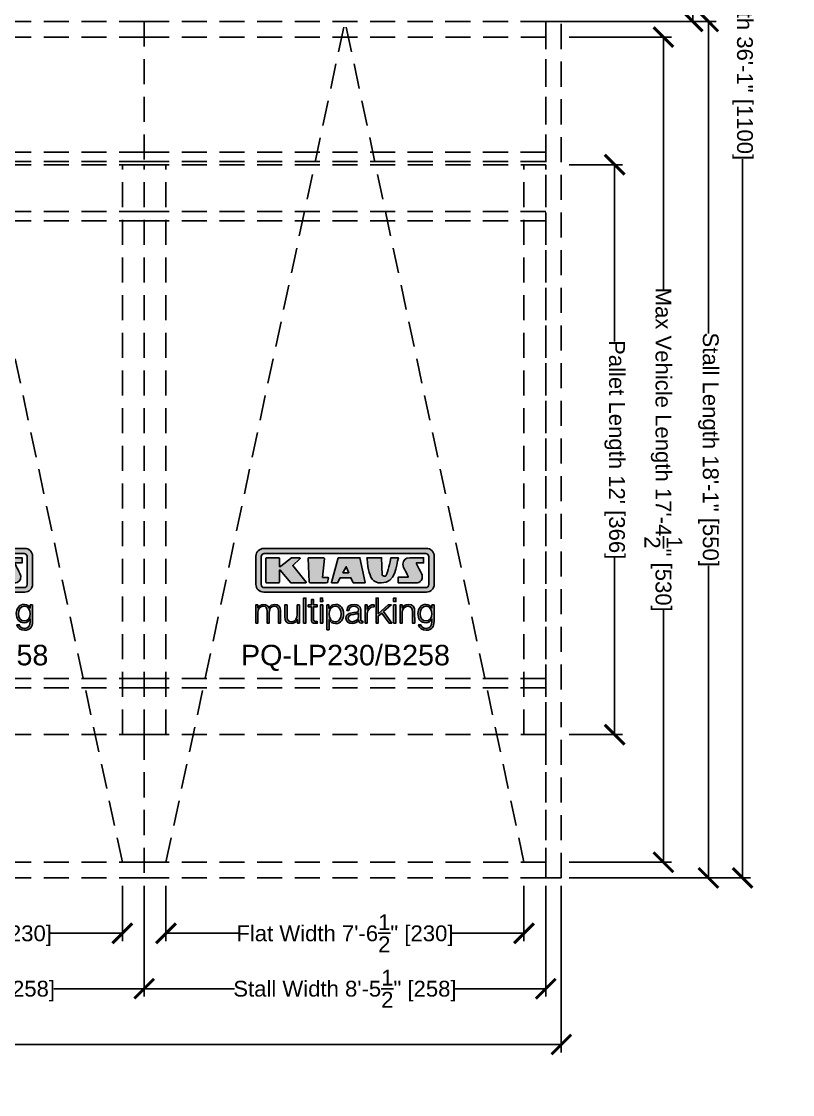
# Model space of a CAD drawing. Extents: x -210816 to 22943, y 10566 to 41486.
# Drawn here: x 17456.7 to 17651.7, y 14154.1 to 14425.5 of the extents above; entities that cross this region are included whole.
import ezdxf

# ---------------------------------------------------------------- set-up
doc = ezdxf.new("R2010")
doc.units = 0
doc.header["$MEASUREMENT"] = 0
doc.linetypes.add('DASHED', pattern=[0.2067, 0.1654, -0.0413])
doc.linetypes.add('HIDDEN', pattern=[9.525, 6.35, -3.175])
doc.layers.get('0').update_dxf_attribs({"linetype": 'CONTINUOUS'})
doc.layers.get('DEFPOINTS').update_dxf_attribs({"linetype": 'CONTINUOUS'})
for name, color, linetype in [('DIM', 6, 'CONTINUOUS'), ('KLAUS', 30, 'CONTINUOUS'), ('LOGO', 7, 'CONTINUOUS')]:
    doc.layers.add(name, color=color, linetype=linetype)
doc.styles.get("Standard").update_dxf_attribs({"font": 'arial.ttf'})
doc.dimstyles.get("Standard").update_dxf_attribs({"dimtxt": 5, "dimasz": 5, "dimexe": 2, "dimexo": 2, "dimgap": 0.09, "dimtad": 0, "dimtih": 1, "dimtoh": 1, "dimdec": 1, "dimzin": 0, "dimdsep": 46, "dimlunit": 4, "dimtxsty": 'Standard', "dimblk": 'ARCHTICK', "dimcen": -0.09, "dimadec": 0, "dimazin": 0, "dimtfac": 1, "dimtdec": 4, "dimtofl": 0, "dimtmove": 0, "dimatfit": 3, "dimldrblk": 'ARCHTICK', "dimfxl": 1, "dimtolj": 1, "dimtzin": 0, "dimarcsym": 0})

# ---------------------------------------------------------------- blocks, each defined once
blk = doc.blocks.new('KLAUS')
at = {"layer": 'LOGO'}
h = blk.add_hatch(color=8, dxfattribs=at)
h.dxf.hatch_style = 2
edge = h.paths.add_edge_path()
edge.add_spline(control_points=[(3.6, 29.09), (2.88, 29.09), (2.3, 28.51), (2.3, 27.8), (2.3, 27.8), (2.3, 16.11), (2.3, 16.11), (2.3, 15.39), (2.88, 14.81), (3.6, 14.81), (3.6, 14.81), (71.16, 14.81), (71.16, 14.81), (71.88, 14.81), (72.46, 15.39), (72.46, 16.11), (72.46, 16.11), (72.46, 27.8), (72.46, 27.8), (72.46, 28.51), (71.88, 29.09), (71.16, 29.09), (71.16, 29.09), (3.6, 29.09), (3.6, 29.09), (3.6, 29.09), (3.6, 29.09), (3.6, 29.09)], knot_values=[0, 0, 0, 0, 1, 1, 1, 2, 2, 2, 3, 3, 3, 4, 4, 4, 5, 5, 5, 6, 6, 6, 7, 7, 7, 8, 8, 8, 9, 9, 9, 9], degree=3, periodic=0)
edge = h.paths.add_edge_path()
edge.add_spline(control_points=[(3.35, 31.23), (3.35, 31.23), (71.47, 31.23), (71.47, 31.23), (73.26, 31.23), (74.71, 29.77), (74.71, 27.99), (74.71, 27.99), (74.71, 16.17), (74.71, 16.17), (74.71, 14.38), (73.26, 12.93), (71.47, 12.93), (71.47, 12.93), (3.35, 12.93), (3.35, 12.93), (1.56, 12.93), (0.11, 14.38), (0.11, 16.17), (0.11, 16.17), (0.11, 27.99), (0.11, 27.99), (0.11, 29.77), (1.56, 31.23), (3.35, 31.23), (3.35, 31.23), (3.35, 31.23), (3.35, 31.23)], knot_values=[0, 0, 0, 0, 1, 1, 1, 2, 2, 2, 3, 3, 3, 4, 4, 4, 5, 5, 5, 6, 6, 6, 7, 7, 7, 8, 8, 8, 9, 9, 9, 9], degree=3, periodic=0)
h = blk.add_hatch(color=8, dxfattribs=at)
h.dxf.hatch_style = 2
edge = h.paths.add_edge_path()
edge.add_spline(control_points=[(4.5, 27.33), (4.5, 27.33), (9.7, 27.33), (9.7, 27.33), (9.84, 27.33), (9.96, 27.22), (9.96, 27.08), (9.96, 27.08), (9.96, 23.69), (9.96, 23.69), (9.96, 23.69), (9.94, 23.64), (10.04, 23.59), (10.14, 23.53), (10.2, 23.57), (10.2, 23.57), (10.2, 23.57), (10.51, 23.75), (10.51, 23.75), (10.51, 23.75), (14.94, 27.33), (14.94, 27.33), (14.94, 27.33), (18.41, 27.33), (18.41, 27.33), (18.41, 27.33), (18.49, 27.33), (18.56, 27.2), (18.65, 27.04), (18.53, 26.91), (18.53, 26.91), (18.53, 26.91), (15.49, 24.11), (15.49, 24.11), (15.49, 24.11), (21.14, 17.06), (21.14, 17.06), (21.14, 17.06), (21.13, 16.91), (21.13, 16.91), (21.08, 16.84), (20.99, 16.82), (20.99, 16.82), (20.99, 16.82), (14.7, 16.82), (14.7, 16.82), (14.7, 16.82), (10.26, 22.17), (10.26, 22.17), (10.26, 22.17), (10.19, 22.24), (10.08, 22.21), (9.97, 22.18), (9.96, 22.11), (9.96, 22.11), (9.96, 22.11), (9.96, 17.08), (9.96, 17.08), (9.96, 16.94), (9.84, 16.82), (9.7, 16.82), (9.7, 16.82), (4.5, 16.82), (4.5, 16.82), (4.36, 16.82), (4.25, 16.94), (4.25, 17.08), (4.25, 17.08), (4.25, 27.08), (4.25, 27.08), (4.25, 27.22), (4.36, 27.33), (4.5, 27.33), (4.5, 27.33), (4.5, 27.33), (4.5, 27.33)], knot_values=[0, 0, 0, 0, 1, 1, 1, 2, 2, 2, 3, 3, 3, 4, 4, 4, 5, 5, 5, 6, 6, 6, 7, 7, 7, 8, 8, 8, 9, 9, 9, 10, 10, 10, 11, 11, 11, 12, 12, 12, 13, 13, 13, 14, 14, 14, 15, 15, 15, 16, 16, 16, 17, 17, 17, 18, 18, 18, 19, 19, 19, 20, 20, 20, 21, 21, 21, 22, 22, 22, 23, 23, 23, 24, 24, 24, 25, 25, 25, 25], degree=3, periodic=0)
h = blk.add_hatch(color=8, dxfattribs=at)
h.dxf.hatch_style = 2
h.paths.add_polyline_path([(22.42, 17.06), (21.97, 27.15), (22.24, 27.33), (28.55, 27.33), (28.86, 26.97), (28.01, 19.08), (30.26, 19.07), (30.44, 18.95), (30.08, 16.95), (29.49, 16.82), (22.6, 16.82)])
h = blk.add_hatch(color=8, dxfattribs=at)
h.paths.add_polyline_path([(36.52, 21.01), (38.93, 21.01), (37.87, 23.57)])
h.paths.add_polyline_path([(34.52, 27.33), (43.65, 27.33), (45.76, 16.94), (45.57, 16.82), (40.83, 16.82), (39.89, 18.95), (35.42, 18.95), (34.27, 16.82), (31.78, 16.82), (31.66, 17)])
h = blk.add_hatch(color=8, dxfattribs=at)
h.dxf.hatch_style = 2
edge = h.paths.add_edge_path()
edge.add_spline(control_points=[(52.69, 27.32), (52.69, 27.32), (52.88, 20.14), (52.88, 20.14), (53.01, 19.89), (53.2, 19.77), (53.43, 19.71), (53.91, 19.59), (54.43, 19.57), (54.64, 20.03), (55.23, 21.34), (56.27, 25.45), (56.6, 27.33), (56.6, 27.33), (59.77, 27.33), (59.77, 27.33), (58.77, 23.9), (58.56, 16.82), (52.63, 16.76), (48.72, 16.72), (48.01, 19.35), (47.27, 22.24), (46.89, 23.68), (46.54, 27.33), (46.54, 27.33), (46.54, 27.33), (52.69, 27.32), (52.69, 27.32), (52.69, 27.32), (52.69, 27.32), (52.69, 27.32)], knot_values=[0, 0, 0, 0, 1, 1, 1, 2, 2, 2, 3, 3, 3, 4, 4, 4, 5, 5, 5, 6, 6, 6, 7, 7, 7, 8, 8, 8, 9, 9, 9, 10, 10, 10, 10], degree=3, periodic=0)
h = blk.add_hatch(color=8, dxfattribs=at)
h.dxf.hatch_style = 2
edge = h.paths.add_edge_path()
edge.add_spline(control_points=[(64.46, 27.33), (64.46, 27.33), (70.31, 27.33), (70.31, 27.33), (70.31, 26.52), (70.31, 26.02), (70.31, 25.12), (70.31, 25.12), (67.3, 25.12), (67.3, 25.12), (67.24, 25.04), (67.25, 25.11), (67.25, 24.91), (67.25, 24.88), (69.73, 20.38), (69.73, 19.57), (69.73, 16.4), (67.22, 16.81), (65.9, 16.82), (65.9, 16.82), (59.59, 16.82), (59.59, 16.82), (59.59, 17.76), (59.59, 18.23), (59.59, 19.14), (59.59, 19.14), (63.75, 19.14), (63.75, 19.14), (63.82, 19.22), (63.81, 19.11), (63.81, 19.31), (63.81, 20.32), (61.58, 23.06), (61.58, 24.63), (61.58, 26.33), (62.83, 27.34), (64.46, 27.33), (64.46, 27.33), (64.46, 27.33), (64.46, 27.33)], knot_values=[0, 0, 0, 0, 1, 1, 1, 2, 2, 2, 3, 3, 3, 4, 4, 4, 5, 5, 5, 6, 6, 6, 7, 7, 7, 8, 8, 8, 9, 9, 9, 10, 10, 10, 11, 11, 11, 12, 12, 12, 13, 13, 13, 13], degree=3, periodic=0)
h = blk.add_hatch(color=30, dxfattribs=at)
h.dxf.hatch_style = 2
h.paths.add_polyline_path([(20.07, 0), (20.99, 0), (20.99, 10.45), (20.07, 10.45)])
h = blk.add_hatch(color=30, dxfattribs=at)
h.dxf.hatch_style = 2
edge = h.paths.add_edge_path()
edge.add_spline(control_points=[(24.22, 9.82), (24.22, 9.82), (23.3, 9.82), (23.3, 9.82), (23.3, 9.82), (23.3, 7.55), (23.3, 7.55), (23.3, 7.55), (21.98, 7.55), (21.98, 7.55), (21.98, 7.55), (21.98, 6.78), (21.98, 6.78), (21.98, 6.78), (23.3, 6.78), (23.3, 6.78), (23.3, 6.78), (23.3, 1.61), (23.3, 1.61), (23.28, 0.32), (23.71, -0.09), (24.94, -0.09), (25.22, -0.09), (25.48, -0.06), (25.76, -0.06), (25.76, -0.06), (25.76, 0.73), (25.76, 0.73), (25.5, 0.7), (25.23, 0.69), (24.97, 0.69), (24.31, 0.73), (24.22, 1.08), (24.22, 1.68), (24.22, 1.68), (24.22, 6.78), (24.22, 6.78), (24.22, 6.78), (25.76, 6.78), (25.76, 6.78), (25.76, 6.78), (25.76, 7.55), (25.76, 7.55), (25.76, 7.55), (24.22, 7.55), (24.22, 7.55), (24.22, 7.55), (24.22, 9.82), (24.22, 9.82), (24.22, 9.82), (24.22, 9.82), (24.22, 9.82)], knot_values=[0, 0, 0, 0, 1, 1, 1, 2, 2, 2, 3, 3, 3, 4, 4, 4, 5, 5, 5, 6, 6, 6, 7, 7, 7, 8, 8, 8, 9, 9, 9, 10, 10, 10, 11, 11, 11, 12, 12, 12, 13, 13, 13, 14, 14, 14, 15, 15, 15, 16, 16, 16, 17, 17, 17, 17], degree=3, periodic=0)
h = blk.add_hatch(color=30, dxfattribs=at)
h.paths.add_polyline_path([(27.1, 0), (28.03, 0), (28.03, 7.55), (27.1, 7.55)])
h.paths.add_polyline_path([(27.1, 8.98), (28.03, 8.98), (28.03, 10.45), (27.1, 10.45)])
h = blk.add_hatch(color=30, dxfattribs=at)
h.dxf.hatch_style = 2
h.paths.add_polyline_path([(50.4, 0), (51.32, 0), (51.32, 2.87), (52.82, 4.11), (55.8, 0), (56.96, 0), (53.52, 4.76), (56.74, 7.55), (55.51, 7.55), (51.32, 3.89), (51.32, 10.45), (50.4, 10.45)])
h = blk.add_hatch(color=30, dxfattribs=at)
h.paths.add_polyline_path([(57.74, 0), (58.66, 0), (58.66, 7.55), (57.74, 7.55)])
h.paths.add_polyline_path([(57.74, 8.98), (58.66, 8.98), (58.66, 10.45), (57.74, 10.45)])
h = blk.add_hatch(color=30, dxfattribs=at)
h.dxf.hatch_style = 2
edge = h.paths.add_edge_path()
edge.add_spline(control_points=[(0, 0), (0, 0), (0.92, 0), (0.92, 0), (0.92, 0), (0.92, 4.22), (0.92, 4.22), (0.94, 5.8), (1.58, 7), (3.18, 7), (4.35, 7), (4.77, 6.15), (4.76, 5.12), (4.76, 5.12), (4.76, 0), (4.76, 0), (4.76, 0), (5.68, 0), (5.68, 0), (5.68, 0), (5.68, 4.27), (5.68, 4.27), (5.68, 5.68), (6.14, 7), (7.73, 7), (9.05, 7), (9.52, 6.32), (9.52, 5.08), (9.52, 5.08), (9.52, 0), (9.52, 0), (9.52, 0), (10.44, 0), (10.44, 0), (10.44, 0), (10.44, 5.12), (10.44, 5.12), (10.44, 6.91), (9.59, 7.77), (7.94, 7.77), (6.94, 7.77), (5.99, 7.29), (5.54, 6.3), (5.26, 7.29), (4.36, 7.77), (3.37, 7.77), (2.17, 7.77), (1.38, 7.19), (0.89, 6.28), (0.89, 6.28), (0.85, 6.28), (0.85, 6.28), (0.85, 6.28), (0.85, 7.55), (0.85, 7.55), (0.85, 7.55), (0, 7.55), (0, 7.55), (0, 7.55), (0, 0), (0, 0), (0, 0), (0, 0), (0, 0)], knot_values=[0, 0, 0, 0, 1, 1, 1, 2, 2, 2, 3, 3, 3, 4, 4, 4, 5, 5, 5, 6, 6, 6, 7, 7, 7, 8, 8, 8, 9, 9, 9, 10, 10, 10, 11, 11, 11, 12, 12, 12, 13, 13, 13, 14, 14, 14, 15, 15, 15, 16, 16, 16, 17, 17, 17, 18, 18, 18, 19, 19, 19, 20, 20, 20, 21, 21, 21, 21], degree=3, periodic=0)
h = blk.add_hatch(color=30, dxfattribs=at)
h.dxf.hatch_style = 2
edge = h.paths.add_edge_path()
edge.add_spline(control_points=[(18.31, 7.55), (18.31, 7.55), (17.39, 7.55), (17.39, 7.55), (17.39, 7.55), (17.39, 3.59), (17.39, 3.59), (17.39, 2.05), (16.7, 0.56), (15.12, 0.56), (13.66, 0.56), (13.15, 1.27), (13.1, 2.64), (13.1, 2.64), (13.1, 7.55), (13.1, 7.55), (13.1, 7.55), (12.18, 7.55), (12.18, 7.55), (12.18, 7.55), (12.18, 2.65), (12.18, 2.65), (12.18, 0.89), (12.93, -0.22), (14.83, -0.22), (15.96, -0.22), (16.95, 0.35), (17.44, 1.36), (17.44, 1.36), (17.47, 1.36), (17.47, 1.36), (17.47, 1.36), (17.47, 0), (17.47, 0), (17.47, 0), (18.31, 0), (18.31, 0), (18.31, 0), (18.31, 7.55), (18.31, 7.55), (18.31, 7.55), (18.31, 7.55), (18.31, 7.55)], knot_values=[0, 0, 0, 0, 1, 1, 1, 2, 2, 2, 3, 3, 3, 4, 4, 4, 5, 5, 5, 6, 6, 6, 7, 7, 7, 8, 8, 8, 9, 9, 9, 10, 10, 10, 11, 11, 11, 12, 12, 12, 13, 13, 13, 14, 14, 14, 14], degree=3, periodic=0)
h = blk.add_hatch(color=30, dxfattribs=at)
edge = h.paths.add_edge_path()
edge.add_spline(control_points=[(35.84, 3.78), (35.84, 2.21), (35.12, 0.56), (33.37, 0.56), (31.4, 0.56), (30.72, 2.21), (30.72, 3.78), (30.72, 5.49), (31.33, 7), (33.37, 7), (35.12, 7), (35.84, 5.34), (35.84, 3.78), (35.84, 3.78), (35.84, 3.78), (35.84, 3.78)], knot_values=[0, 0, 0, 0, 1, 1, 1, 2, 2, 2, 3, 3, 3, 4, 4, 4, 5, 5, 5, 5], degree=3, periodic=0)
edge = h.paths.add_edge_path()
edge.add_spline(control_points=[(29.79, -2.8), (29.79, -2.8), (30.72, -2.8), (30.72, -2.8), (30.72, -2.8), (30.72, 1.43), (30.72, 1.43), (30.72, 1.43), (30.74, 1.43), (30.74, 1.43), (31.14, 0.35), (32.24, -0.22), (33.37, -0.22), (35.66, -0.22), (36.76, 1.64), (36.76, 3.78), (36.76, 5.91), (35.66, 7.77), (33.37, 7.77), (32.15, 7.77), (31.1, 7.14), (30.67, 6.12), (30.67, 6.12), (30.64, 6.12), (30.64, 6.12), (30.64, 6.12), (30.64, 7.55), (30.64, 7.55), (30.64, 7.55), (29.79, 7.55), (29.79, 7.55), (29.79, 7.55), (29.79, -2.8), (29.79, -2.8), (29.79, -2.8), (29.79, -2.8), (29.79, -2.8)], knot_values=[0, 0, 0, 0, 1, 1, 1, 2, 2, 2, 3, 3, 3, 4, 4, 4, 5, 5, 5, 6, 6, 6, 7, 7, 7, 8, 8, 8, 9, 9, 9, 10, 10, 10, 11, 11, 11, 12, 12, 12, 12], degree=3, periodic=0)
h = blk.add_hatch(color=30, dxfattribs=at)
edge = h.paths.add_edge_path()
edge.add_spline(control_points=[(43.03, 2.93), (43.04, 1.45), (41.8, 0.56), (40.39, 0.56), (39.53, 0.56), (38.71, 1.13), (38.71, 2.05), (38.71, 3.53), (40.66, 3.51), (42.22, 3.79), (42.47, 3.84), (42.88, 3.91), (43, 4.13), (43, 4.13), (43.03, 4.13), (43.03, 4.13), (43.03, 4.13), (43.03, 2.93), (43.03, 2.93), (43.03, 2.93), (43.03, 2.93), (43.03, 2.93)], knot_values=[0, 0, 0, 0, 1, 1, 1, 2, 2, 2, 3, 3, 3, 4, 4, 4, 5, 5, 5, 6, 6, 6, 7, 7, 7, 7], degree=3, periodic=0)
edge = h.paths.add_edge_path()
edge.add_spline(control_points=[(39.03, 5.24), (39.06, 6.47), (39.91, 7), (41.05, 7), (42.14, 7), (43.03, 6.69), (43.03, 5.45), (43.03, 4.61), (42.6, 4.51), (41.84, 4.42), (39.85, 4.19), (37.79, 4.11), (37.79, 1.99), (37.79, 0.47), (38.93, -0.22), (40.32, -0.22), (41.77, -0.22), (42.43, 0.34), (43.07, 1.32), (43.07, 1.32), (43.1, 1.32), (43.1, 1.32), (43.1, 0.53), (43.25, 0), (44.19, 0), (44.43, 0), (44.58, 0.01), (44.79, 0.06), (44.79, 0.06), (44.79, 0.83), (44.79, 0.83), (44.71, 0.81), (44.6, 0.78), (44.49, 0.78), (44.13, 0.78), (43.95, 0.98), (43.95, 1.33), (43.95, 1.33), (43.95, 5.34), (43.95, 5.34), (43.95, 7.36), (42.5, 7.77), (41.17, 7.77), (39.44, 7.77), (38.2, 7.01), (38.11, 5.24), (38.11, 5.24), (39.03, 5.24), (39.03, 5.24), (39.03, 5.24), (39.03, 5.24), (39.03, 5.24)], knot_values=[0, 0, 0, 0, 1, 1, 1, 2, 2, 2, 3, 3, 3, 4, 4, 4, 5, 5, 5, 6, 6, 6, 7, 7, 7, 8, 8, 8, 9, 9, 9, 10, 10, 10, 11, 11, 11, 12, 12, 12, 13, 13, 13, 14, 14, 14, 15, 15, 15, 16, 16, 16, 17, 17, 17, 17], degree=3, periodic=0)
h = blk.add_hatch(color=30, dxfattribs=at)
h.dxf.hatch_style = 2
edge = h.paths.add_edge_path()
edge.add_spline(control_points=[(45.79, 0), (45.79, 0), (46.71, 0), (46.71, 0), (46.71, 0), (46.71, 4.03), (46.71, 4.03), (46.71, 5.59), (47.85, 6.82), (49.52, 6.73), (49.52, 6.73), (49.52, 7.66), (49.52, 7.66), (48.16, 7.72), (47.14, 7), (46.67, 5.78), (46.67, 5.78), (46.64, 5.78), (46.64, 5.78), (46.64, 5.78), (46.64, 7.55), (46.64, 7.55), (46.64, 7.55), (45.79, 7.55), (45.79, 7.55), (45.79, 7.55), (45.79, 0), (45.79, 0), (45.79, 0), (45.79, 0), (45.79, 0)], knot_values=[0, 0, 0, 0, 1, 1, 1, 2, 2, 2, 3, 3, 3, 4, 4, 4, 5, 5, 5, 6, 6, 6, 7, 7, 7, 8, 8, 8, 9, 9, 9, 10, 10, 10, 10], degree=3, periodic=0)
h = blk.add_hatch(color=30, dxfattribs=at)
h.dxf.hatch_style = 2
edge = h.paths.add_edge_path()
edge.add_spline(control_points=[(60.41, 0), (60.41, 0), (61.33, 0), (61.33, 0), (61.33, 0), (61.33, 4.41), (61.33, 4.41), (61.36, 5.89), (62.24, 7), (63.7, 7), (65.2, 7), (65.62, 6.02), (65.62, 4.71), (65.62, 4.71), (65.62, 0), (65.62, 0), (65.62, 0), (66.54, 0), (66.54, 0), (66.54, 0), (66.54, 4.86), (66.54, 4.86), (66.54, 6.66), (65.9, 7.77), (63.78, 7.77), (62.71, 7.77), (61.7, 7.16), (61.36, 6.25), (61.36, 6.25), (61.33, 6.25), (61.33, 6.25), (61.33, 6.25), (61.33, 7.55), (61.33, 7.55), (61.33, 7.55), (60.41, 7.55), (60.41, 7.55), (60.41, 7.55), (60.41, 0), (60.41, 0), (60.41, 0), (60.41, 0), (60.41, 0)], knot_values=[0, 0, 0, 0, 1, 1, 1, 2, 2, 2, 3, 3, 3, 4, 4, 4, 5, 5, 5, 6, 6, 6, 7, 7, 7, 8, 8, 8, 9, 9, 9, 10, 10, 10, 11, 11, 11, 12, 12, 12, 13, 13, 13, 14, 14, 14, 14], degree=3, periodic=0)
h = blk.add_hatch(color=30, dxfattribs=at)
edge = h.paths.add_edge_path()
edge.add_spline(control_points=[(71.32, 0.86), (69.62, 0.86), (68.83, 2.34), (68.83, 3.86), (68.83, 5.43), (69.56, 7), (71.32, 7), (73.06, 7), (73.75, 5.34), (73.75, 3.86), (73.75, 2.33), (72.91, 0.86), (71.32, 0.86), (71.32, 0.86), (71.32, 0.86), (71.32, 0.86)], knot_values=[0, 0, 0, 0, 1, 1, 1, 2, 2, 2, 3, 3, 3, 4, 4, 4, 5, 5, 5, 5], degree=3, periodic=0)
edge = h.paths.add_edge_path()
edge.add_spline(control_points=[(74.67, 7.55), (74.67, 7.55), (73.75, 7.55), (73.75, 7.55), (73.75, 7.55), (73.75, 6.25), (73.75, 6.25), (73.75, 6.25), (73.72, 6.25), (73.72, 6.25), (73.35, 7.09), (72.41, 7.77), (71.32, 7.77), (69.13, 7.77), (67.9, 6.05), (67.9, 3.97), (67.9, 1.82), (68.9, 0.09), (71.32, 0.09), (72.4, 0.09), (73.29, 0.72), (73.72, 1.64), (73.72, 1.64), (73.75, 1.64), (73.75, 1.64), (73.75, 1.64), (73.75, 0.61), (73.75, 0.61), (73.75, -1.23), (73.01, -2.24), (71.32, -2.24), (70.29, -2.24), (69.31, -1.85), (69.1, -0.73), (69.1, -0.73), (68.18, -0.73), (68.18, -0.73), (68.31, -2.34), (69.81, -3.02), (71.32, -3.02), (73.79, -3.02), (74.65, -1.64), (74.67, 0.61), (74.67, 0.61), (74.67, 7.55), (74.67, 7.55), (74.67, 7.55), (74.67, 7.55), (74.67, 7.55)], knot_values=[0, 0, 0, 0, 1, 1, 1, 2, 2, 2, 3, 3, 3, 4, 4, 4, 5, 5, 5, 6, 6, 6, 7, 7, 7, 8, 8, 8, 9, 9, 9, 10, 10, 10, 11, 11, 11, 12, 12, 12, 13, 13, 13, 14, 14, 14, 15, 15, 15, 16, 16, 16, 16], degree=3, periodic=0)
for points in [[(22.42, 17.06), (21.97, 27.15), (22.24, 27.33), (28.55, 27.33), (28.86, 26.97), (28.01, 19.08), (30.26, 19.07), (30.44, 18.95), (30.08, 16.95), (29.49, 16.82), (22.6, 16.82), (22.42, 17.06), (22.42, 17.06)], [(34.52, 27.33), (43.65, 27.33), (45.76, 16.94), (45.57, 16.82), (40.83, 16.82), (39.89, 18.95), (35.42, 18.95), (34.27, 16.82), (31.78, 16.82), (31.66, 17), (34.52, 27.33), (34.52, 27.33)], [(36.52, 21.01), (38.93, 21.01), (37.87, 23.57), (36.52, 21.01), (36.52, 21.01)], [(20.07, 0), (20.99, 0), (20.99, 10.45), (20.07, 10.45), (20.07, 0), (20.07, 0)], [(27.1, 8.98), (28.03, 8.98), (28.03, 10.45), (27.1, 10.45), (27.1, 8.98), (27.1, 8.98)], [(50.4, 0), (51.32, 0), (51.32, 2.87), (52.82, 4.11), (55.8, 0), (56.96, 0), (53.52, 4.76), (56.74, 7.55), (55.51, 7.55), (51.32, 3.89), (51.32, 10.45), (50.4, 10.45), (50.4, 0), (50.4, 0)], [(57.74, 8.98), (58.66, 8.98), (58.66, 10.45), (57.74, 10.45), (57.74, 8.98), (57.74, 8.98)], [(27.1, 0), (28.03, 0), (28.03, 7.55), (27.1, 7.55), (27.1, 0), (27.1, 0)], [(57.74, 0), (58.66, 0), (58.66, 7.55), (57.74, 7.55), (57.74, 0), (57.74, 0)]]:
    blk.add_lwpolyline(points, dxfattribs=at)
for points, knots in [([(3.35, 31.23), (3.35, 31.23), (71.47, 31.23), (71.47, 31.23), (73.26, 31.23), (74.71, 29.77), (74.71, 27.99), (74.71, 27.99), (74.71, 16.17), (74.71, 16.17), (74.71, 14.38), (73.26, 12.93), (71.47, 12.93), (71.47, 12.93), (3.35, 12.93), (3.35, 12.93), (1.56, 12.93), (0.11, 14.38), (0.11, 16.17), (0.11, 16.17), (0.11, 27.99), (0.11, 27.99), (0.11, 29.77), (1.56, 31.23), (3.35, 31.23), (3.35, 31.23), (3.35, 31.23), (3.35, 31.23)], [0, 0, 0, 0, 1, 1, 1, 2, 2, 2, 3, 3, 3, 4, 4, 4, 5, 5, 5, 6, 6, 6, 7, 7, 7, 8, 8, 8, 9, 9, 9, 9]), ([(3.6, 29.09), (2.88, 29.09), (2.3, 28.51), (2.3, 27.8), (2.3, 27.8), (2.3, 16.11), (2.3, 16.11), (2.3, 15.39), (2.88, 14.81), (3.6, 14.81), (3.6, 14.81), (71.16, 14.81), (71.16, 14.81), (71.88, 14.81), (72.46, 15.39), (72.46, 16.11), (72.46, 16.11), (72.46, 27.8), (72.46, 27.8), (72.46, 28.51), (71.88, 29.09), (71.16, 29.09), (71.16, 29.09), (3.6, 29.09), (3.6, 29.09), (3.6, 29.09), (3.6, 29.09), (3.6, 29.09)], [0, 0, 0, 0, 1, 1, 1, 2, 2, 2, 3, 3, 3, 4, 4, 4, 5, 5, 5, 6, 6, 6, 7, 7, 7, 8, 8, 8, 9, 9, 9, 9]), ([(4.5, 27.33), (4.5, 27.33), (9.7, 27.33), (9.7, 27.33), (9.84, 27.33), (9.96, 27.22), (9.96, 27.08), (9.96, 27.08), (9.96, 23.69), (9.96, 23.69), (9.96, 23.69), (9.94, 23.64), (10.04, 23.59), (10.14, 23.53), (10.2, 23.57), (10.2, 23.57), (10.2, 23.57), (10.51, 23.75), (10.51, 23.75), (10.51, 23.75), (14.94, 27.33), (14.94, 27.33), (14.94, 27.33), (18.41, 27.33), (18.41, 27.33), (18.41, 27.33), (18.49, 27.33), (18.56, 27.2), (18.65, 27.04), (18.53, 26.91), (18.53, 26.91), (18.53, 26.91), (15.49, 24.11), (15.49, 24.11), (15.49, 24.11), (21.14, 17.06), (21.14, 17.06), (21.14, 17.06), (21.13, 16.91), (21.13, 16.91), (21.08, 16.84), (20.99, 16.82), (20.99, 16.82), (20.99, 16.82), (14.7, 16.82), (14.7, 16.82), (14.7, 16.82), (10.26, 22.17), (10.26, 22.17), (10.26, 22.17), (10.19, 22.24), (10.08, 22.21), (9.97, 22.18), (9.96, 22.11), (9.96, 22.11), (9.96, 22.11), (9.96, 17.08), (9.96, 17.08), (9.96, 16.94), (9.84, 16.82), (9.7, 16.82), (9.7, 16.82), (4.5, 16.82), (4.5, 16.82), (4.36, 16.82), (4.25, 16.94), (4.25, 17.08), (4.25, 17.08), (4.25, 27.08), (4.25, 27.08), (4.25, 27.22), (4.36, 27.33), (4.5, 27.33), (4.5, 27.33), (4.5, 27.33), (4.5, 27.33)], [0, 0, 0, 0, 1, 1, 1, 2, 2, 2, 3, 3, 3, 4, 4, 4, 5, 5, 5, 6, 6, 6, 7, 7, 7, 8, 8, 8, 9, 9, 9, 10, 10, 10, 11, 11, 11, 12, 12, 12, 13, 13, 13, 14, 14, 14, 15, 15, 15, 16, 16, 16, 17, 17, 17, 18, 18, 18, 19, 19, 19, 20, 20, 20, 21, 21, 21, 22, 22, 22, 23, 23, 23, 24, 24, 24, 25, 25, 25, 25]), ([(52.69, 27.32), (52.69, 27.32), (52.88, 20.14), (52.88, 20.14), (53.01, 19.89), (53.2, 19.77), (53.43, 19.71), (53.91, 19.59), (54.43, 19.57), (54.64, 20.03), (55.23, 21.34), (56.27, 25.45), (56.6, 27.33), (56.6, 27.33), (59.77, 27.33), (59.77, 27.33), (58.77, 23.9), (58.56, 16.82), (52.63, 16.76), (48.72, 16.72), (48.01, 19.35), (47.27, 22.24), (46.89, 23.68), (46.54, 27.33), (46.54, 27.33), (46.54, 27.33), (52.69, 27.32), (52.69, 27.32), (52.69, 27.32), (52.69, 27.32), (52.69, 27.32)], [0, 0, 0, 0, 1, 1, 1, 2, 2, 2, 3, 3, 3, 4, 4, 4, 5, 5, 5, 6, 6, 6, 7, 7, 7, 8, 8, 8, 9, 9, 9, 10, 10, 10, 10]), ([(64.46, 27.33), (64.46, 27.33), (70.31, 27.33), (70.31, 27.33), (70.31, 26.52), (70.31, 26.02), (70.31, 25.12), (70.31, 25.12), (67.3, 25.12), (67.3, 25.12), (67.24, 25.04), (67.25, 25.11), (67.25, 24.91), (67.25, 24.88), (69.73, 20.38), (69.73, 19.57), (69.73, 16.4), (67.22, 16.81), (65.9, 16.82), (65.9, 16.82), (59.59, 16.82), (59.59, 16.82), (59.59, 17.76), (59.59, 18.23), (59.59, 19.14), (59.59, 19.14), (63.75, 19.14), (63.75, 19.14), (63.82, 19.22), (63.81, 19.11), (63.81, 19.31), (63.81, 20.32), (61.58, 23.06), (61.58, 24.63), (61.58, 26.33), (62.83, 27.34), (64.46, 27.33), (64.46, 27.33), (64.46, 27.33), (64.46, 27.33)], [0, 0, 0, 0, 1, 1, 1, 2, 2, 2, 3, 3, 3, 4, 4, 4, 5, 5, 5, 6, 6, 6, 7, 7, 7, 8, 8, 8, 9, 9, 9, 10, 10, 10, 11, 11, 11, 12, 12, 12, 13, 13, 13, 13]), ([(24.22, 9.82), (24.22, 9.82), (23.3, 9.82), (23.3, 9.82), (23.3, 9.82), (23.3, 7.55), (23.3, 7.55), (23.3, 7.55), (21.98, 7.55), (21.98, 7.55), (21.98, 7.55), (21.98, 6.78), (21.98, 6.78), (21.98, 6.78), (23.3, 6.78), (23.3, 6.78), (23.3, 6.78), (23.3, 1.61), (23.3, 1.61), (23.28, 0.32), (23.71, -0.09), (24.94, -0.09), (25.22, -0.09), (25.48, -0.06), (25.76, -0.06), (25.76, -0.06), (25.76, 0.73), (25.76, 0.73), (25.5, 0.7), (25.23, 0.69), (24.97, 0.69), (24.31, 0.73), (24.22, 1.08), (24.22, 1.68), (24.22, 1.68), (24.22, 6.78), (24.22, 6.78), (24.22, 6.78), (25.76, 6.78), (25.76, 6.78), (25.76, 6.78), (25.76, 7.55), (25.76, 7.55), (25.76, 7.55), (24.22, 7.55), (24.22, 7.55), (24.22, 7.55), (24.22, 9.82), (24.22, 9.82), (24.22, 9.82), (24.22, 9.82), (24.22, 9.82)], [0, 0, 0, 0, 1, 1, 1, 2, 2, 2, 3, 3, 3, 4, 4, 4, 5, 5, 5, 6, 6, 6, 7, 7, 7, 8, 8, 8, 9, 9, 9, 10, 10, 10, 11, 11, 11, 12, 12, 12, 13, 13, 13, 14, 14, 14, 15, 15, 15, 16, 16, 16, 17, 17, 17, 17]), ([(0, 0), (0, 0), (0.92, 0), (0.92, 0), (0.92, 0), (0.92, 4.22), (0.92, 4.22), (0.94, 5.8), (1.58, 7), (3.18, 7), (4.35, 7), (4.77, 6.15), (4.76, 5.12), (4.76, 5.12), (4.76, 0), (4.76, 0), (4.76, 0), (5.68, 0), (5.68, 0), (5.68, 0), (5.68, 4.27), (5.68, 4.27), (5.68, 5.68), (6.14, 7), (7.73, 7), (9.05, 7), (9.52, 6.32), (9.52, 5.08), (9.52, 5.08), (9.52, 0), (9.52, 0), (9.52, 0), (10.44, 0), (10.44, 0), (10.44, 0), (10.44, 5.12), (10.44, 5.12), (10.44, 6.91), (9.59, 7.77), (7.94, 7.77), (6.94, 7.77), (5.99, 7.29), (5.54, 6.3), (5.26, 7.29), (4.36, 7.77), (3.37, 7.77), (2.17, 7.77), (1.38, 7.19), (0.89, 6.28), (0.89, 6.28), (0.85, 6.28), (0.85, 6.28), (0.85, 6.28), (0.85, 7.55), (0.85, 7.55), (0.85, 7.55), (0, 7.55), (0, 7.55), (0, 7.55), (0, 0), (0, 0), (0, 0), (0, 0), (0, 0)], [0, 0, 0, 0, 1, 1, 1, 2, 2, 2, 3, 3, 3, 4, 4, 4, 5, 5, 5, 6, 6, 6, 7, 7, 7, 8, 8, 8, 9, 9, 9, 10, 10, 10, 11, 11, 11, 12, 12, 12, 13, 13, 13, 14, 14, 14, 15, 15, 15, 16, 16, 16, 17, 17, 17, 18, 18, 18, 19, 19, 19, 20, 20, 20, 21, 21, 21, 21]), ([(18.31, 7.55), (18.31, 7.55), (17.39, 7.55), (17.39, 7.55), (17.39, 7.55), (17.39, 3.59), (17.39, 3.59), (17.39, 2.05), (16.7, 0.56), (15.12, 0.56), (13.66, 0.56), (13.15, 1.27), (13.1, 2.64), (13.1, 2.64), (13.1, 7.55), (13.1, 7.55), (13.1, 7.55), (12.18, 7.55), (12.18, 7.55), (12.18, 7.55), (12.18, 2.65), (12.18, 2.65), (12.18, 0.89), (12.93, -0.22), (14.83, -0.22), (15.96, -0.22), (16.95, 0.35), (17.44, 1.36), (17.44, 1.36), (17.47, 1.36), (17.47, 1.36), (17.47, 1.36), (17.47, 0), (17.47, 0), (17.47, 0), (18.31, 0), (18.31, 0), (18.31, 0), (18.31, 7.55), (18.31, 7.55), (18.31, 7.55), (18.31, 7.55), (18.31, 7.55)], [0, 0, 0, 0, 1, 1, 1, 2, 2, 2, 3, 3, 3, 4, 4, 4, 5, 5, 5, 6, 6, 6, 7, 7, 7, 8, 8, 8, 9, 9, 9, 10, 10, 10, 11, 11, 11, 12, 12, 12, 13, 13, 13, 14, 14, 14, 14]), ([(29.79, -2.8), (29.79, -2.8), (30.72, -2.8), (30.72, -2.8), (30.72, -2.8), (30.72, 1.43), (30.72, 1.43), (30.72, 1.43), (30.74, 1.43), (30.74, 1.43), (31.14, 0.35), (32.24, -0.22), (33.37, -0.22), (35.66, -0.22), (36.76, 1.64), (36.76, 3.78), (36.76, 5.91), (35.66, 7.77), (33.37, 7.77), (32.15, 7.77), (31.1, 7.14), (30.67, 6.12), (30.67, 6.12), (30.64, 6.12), (30.64, 6.12), (30.64, 6.12), (30.64, 7.55), (30.64, 7.55), (30.64, 7.55), (29.79, 7.55), (29.79, 7.55), (29.79, 7.55), (29.79, -2.8), (29.79, -2.8), (29.79, -2.8), (29.79, -2.8), (29.79, -2.8)], [0, 0, 0, 0, 1, 1, 1, 2, 2, 2, 3, 3, 3, 4, 4, 4, 5, 5, 5, 6, 6, 6, 7, 7, 7, 8, 8, 8, 9, 9, 9, 10, 10, 10, 11, 11, 11, 12, 12, 12, 12]), ([(35.84, 3.78), (35.84, 2.21), (35.12, 0.56), (33.37, 0.56), (31.4, 0.56), (30.72, 2.21), (30.72, 3.78), (30.72, 5.49), (31.33, 7), (33.37, 7), (35.12, 7), (35.84, 5.34), (35.84, 3.78), (35.84, 3.78), (35.84, 3.78), (35.84, 3.78)], [0, 0, 0, 0, 1, 1, 1, 2, 2, 2, 3, 3, 3, 4, 4, 4, 5, 5, 5, 5]), ([(39.03, 5.24), (39.06, 6.47), (39.91, 7), (41.05, 7), (42.14, 7), (43.03, 6.69), (43.03, 5.45), (43.03, 4.61), (42.6, 4.51), (41.84, 4.42), (39.85, 4.19), (37.79, 4.11), (37.79, 1.99), (37.79, 0.47), (38.93, -0.22), (40.32, -0.22), (41.77, -0.22), (42.43, 0.34), (43.07, 1.32), (43.07, 1.32), (43.1, 1.32), (43.1, 1.32), (43.1, 0.53), (43.25, 0), (44.19, 0), (44.43, 0), (44.58, 0.01), (44.79, 0.06), (44.79, 0.06), (44.79, 0.83), (44.79, 0.83), (44.71, 0.81), (44.6, 0.78), (44.49, 0.78), (44.13, 0.78), (43.95, 0.98), (43.95, 1.33), (43.95, 1.33), (43.95, 5.34), (43.95, 5.34), (43.95, 7.36), (42.5, 7.77), (41.17, 7.77), (39.44, 7.77), (38.2, 7.01), (38.11, 5.24), (38.11, 5.24), (39.03, 5.24), (39.03, 5.24), (39.03, 5.24), (39.03, 5.24), (39.03, 5.24)], [0, 0, 0, 0, 1, 1, 1, 2, 2, 2, 3, 3, 3, 4, 4, 4, 5, 5, 5, 6, 6, 6, 7, 7, 7, 8, 8, 8, 9, 9, 9, 10, 10, 10, 11, 11, 11, 12, 12, 12, 13, 13, 13, 14, 14, 14, 15, 15, 15, 16, 16, 16, 17, 17, 17, 17]), ([(45.79, 0), (45.79, 0), (46.71, 0), (46.71, 0), (46.71, 0), (46.71, 4.03), (46.71, 4.03), (46.71, 5.59), (47.85, 6.82), (49.52, 6.73), (49.52, 6.73), (49.52, 7.66), (49.52, 7.66), (48.16, 7.72), (47.14, 7), (46.67, 5.78), (46.67, 5.78), (46.64, 5.78), (46.64, 5.78), (46.64, 5.78), (46.64, 7.55), (46.64, 7.55), (46.64, 7.55), (45.79, 7.55), (45.79, 7.55), (45.79, 7.55), (45.79, 0), (45.79, 0), (45.79, 0), (45.79, 0), (45.79, 0)], [0, 0, 0, 0, 1, 1, 1, 2, 2, 2, 3, 3, 3, 4, 4, 4, 5, 5, 5, 6, 6, 6, 7, 7, 7, 8, 8, 8, 9, 9, 9, 10, 10, 10, 10]), ([(60.41, 0), (60.41, 0), (61.33, 0), (61.33, 0), (61.33, 0), (61.33, 4.41), (61.33, 4.41), (61.36, 5.89), (62.24, 7), (63.7, 7), (65.2, 7), (65.62, 6.02), (65.62, 4.71), (65.62, 4.71), (65.62, 0), (65.62, 0), (65.62, 0), (66.54, 0), (66.54, 0), (66.54, 0), (66.54, 4.86), (66.54, 4.86), (66.54, 6.66), (65.9, 7.77), (63.78, 7.77), (62.71, 7.77), (61.7, 7.16), (61.36, 6.25), (61.36, 6.25), (61.33, 6.25), (61.33, 6.25), (61.33, 6.25), (61.33, 7.55), (61.33, 7.55), (61.33, 7.55), (60.41, 7.55), (60.41, 7.55), (60.41, 7.55), (60.41, 0), (60.41, 0), (60.41, 0), (60.41, 0), (60.41, 0)], [0, 0, 0, 0, 1, 1, 1, 2, 2, 2, 3, 3, 3, 4, 4, 4, 5, 5, 5, 6, 6, 6, 7, 7, 7, 8, 8, 8, 9, 9, 9, 10, 10, 10, 11, 11, 11, 12, 12, 12, 13, 13, 13, 14, 14, 14, 14]), ([(74.67, 7.55), (74.67, 7.55), (73.75, 7.55), (73.75, 7.55), (73.75, 7.55), (73.75, 6.25), (73.75, 6.25), (73.75, 6.25), (73.72, 6.25), (73.72, 6.25), (73.35, 7.09), (72.41, 7.77), (71.32, 7.77), (69.13, 7.77), (67.9, 6.05), (67.9, 3.97), (67.9, 1.82), (68.9, 0.09), (71.32, 0.09), (72.4, 0.09), (73.29, 0.72), (73.72, 1.64), (73.72, 1.64), (73.75, 1.64), (73.75, 1.64), (73.75, 1.64), (73.75, 0.61), (73.75, 0.61), (73.75, -1.23), (73.01, -2.24), (71.32, -2.24), (70.29, -2.24), (69.31, -1.85), (69.1, -0.73), (69.1, -0.73), (68.18, -0.73), (68.18, -0.73), (68.31, -2.34), (69.81, -3.02), (71.32, -3.02), (73.79, -3.02), (74.65, -1.64), (74.67, 0.61), (74.67, 0.61), (74.67, 7.55), (74.67, 7.55), (74.67, 7.55), (74.67, 7.55), (74.67, 7.55)], [0, 0, 0, 0, 1, 1, 1, 2, 2, 2, 3, 3, 3, 4, 4, 4, 5, 5, 5, 6, 6, 6, 7, 7, 7, 8, 8, 8, 9, 9, 9, 10, 10, 10, 11, 11, 11, 12, 12, 12, 13, 13, 13, 14, 14, 14, 15, 15, 15, 16, 16, 16, 16]), ([(71.32, 0.86), (69.62, 0.86), (68.83, 2.34), (68.83, 3.86), (68.83, 5.43), (69.56, 7), (71.32, 7), (73.06, 7), (73.75, 5.34), (73.75, 3.86), (73.75, 2.33), (72.91, 0.86), (71.32, 0.86), (71.32, 0.86), (71.32, 0.86), (71.32, 0.86)], [0, 0, 0, 0, 1, 1, 1, 2, 2, 2, 3, 3, 3, 4, 4, 4, 5, 5, 5, 5]), ([(43.03, 2.93), (43.04, 1.45), (41.8, 0.56), (40.39, 0.56), (39.53, 0.56), (38.71, 1.13), (38.71, 2.05), (38.71, 3.53), (40.66, 3.51), (42.22, 3.79), (42.47, 3.84), (42.88, 3.91), (43, 4.13), (43, 4.13), (43.03, 4.13), (43.03, 4.13), (43.03, 4.13), (43.03, 2.93), (43.03, 2.93), (43.03, 2.93), (43.03, 2.93), (43.03, 2.93)], [0, 0, 0, 0, 1, 1, 1, 2, 2, 2, 3, 3, 3, 4, 4, 4, 5, 5, 5, 6, 6, 6, 7, 7, 7, 7])]:
    blk.add_open_spline(points, degree=3, knots=knots, dxfattribs=at)
blk = doc.blocks.new('A$C30689')
at = {"layer": 'KLAUS', "color": 4, "linetype": 'HIDDEN'}
for p, q in [((101.57, 216.53), (0, 216.53)), ((0, 216.53), (0, 180.31)), ((101.57, 216.53), (101.57, 180.31)), ((0, 212.6), (101.57, 212.6)), ((0, 36.22), (0, 0)), ((101.57, 36.22), (101.57, 0)), ((0, 3.94), (101.57, 3.94)), ((101.57, 0), (0, 0))]:
    blk.add_line(p, q, dxfattribs=at)
at = {"layer": 'KLAUS', "linetype": 'HIDDEN'}
for p, q in [((5.51, 3.94), (50.79, 216.53)), ((96.06, 3.94), (50.79, 216.53)), ((0, 180.31), (101.57, 180.31)), ((0, 36.22), (0, 180.31)), ((5.51, 36.22), (5.51, 180.31)), ((96.06, 36.22), (96.06, 180.31)), ((101.57, 36.22), (101.57, 180.31)), ((0, 36.22), (101.57, 36.22))]:
    blk.add_line(p, q, dxfattribs=at)
at = {"layer": 'KLAUS', "color": 3, "linetype": 'HIDDEN'}
for p, q in [((101.57, 183.51), (0, 183.51)), ((101.57, 181.14), (0, 181.14))]:
    blk.add_line(p, q, dxfattribs=at)
at = {"layer": 'KLAUS', "color": 2, "linetype": 'HIDDEN'}
for p, q in [((101.57, 168.5), (0, 168.5)), ((101.57, 166.14), (0, 166.14)), ((101.57, 50.39), (0, 50.39)), ((101.57, 48.03), (0, 48.03))]:
    blk.add_line(p, q, dxfattribs=at)
at = {"layer": 'KLAUS', "linetype": 'DASHED', "xscale": 0.6042342747489289, "yscale": 0.6042342747559075, "zscale": 0.604234274745576, "rotation": 0.01107024451872799}
blk.add_blockref('KLAUS', (28.21, 64.44), dxfattribs=at)
at = {"layer": 'KLAUS', "linetype": 'DASHED'}
blk.add_text('PQ-LP230/B258', height=5.1969, dxfattribs=at).set_placement((24.48, 53.74))
blk = doc.blocks.new('A$C19511')
at = {"layer": 'KLAUS', "linetype": 'HIDDEN'}
for p, q in [((0, 0), (0, 216.535)), ((3.937, 216.535), (0, 216.535)), ((3.937, 0), (3.937, 216.535)), ((3.937, 0), (0, 0))]:
    blk.add_line(p, q, dxfattribs=at)
blk = doc.blocks.new('A$C5006')
at = {"layer": 'DIM'}
for name, p in [('A$C30689', (511.81, 0)), ('A$C30689', (613.39, 0)), ('A$C19511', (714.96, 0))]:
    blk.add_blockref(name, p, dxfattribs=at)
blk = doc.blocks.new('_ARCHTICK')
at = {"color": 0, "linetype": 'ByBlock', "const_width": 0.15}
blk.add_lwpolyline([(-0.5, -0.5), (0.5, 0.5)], dxfattribs=at)
blk = doc.blocks.new('*D15867')
at = {"layer": 'DEFPOINTS', "color": 0}
for p in [(17593.26, 14389.24), (17593.26, 14245.14), (17606.74, 14245.14)]:
    blk.add_point(p, dxfattribs=at)
at = {"layer": 'DIM', "color": 0, "lineweight": -2}
for p, q in [((17595.26, 14389.24), (17608.74, 14389.24)), ((17606.74, 14389.24), (17606.74, 14344.57)), ((17606.74, 14245.14), (17606.74, 14289.81)), ((17595.26, 14245.14), (17608.74, 14245.14))]:
    blk.add_line(p, q, dxfattribs=at)
at = {"layer": 'DIM', "color": 0, "lineweight": -2, "xscale": 5, "yscale": 5, "zscale": 5}
for p, rotation in [((17606.74, 14389.24), 90), ((17606.74, 14245.14), 270)]:
    blk.add_blockref('_ARCHTICK', p, dxfattribs=dict(at, rotation=rotation))
at = {"layer": 'DIM', "color": 0, "insert": (17606.74, 14317.19), "char_height": 4, "attachment_point": 5, "rotation": 270}
blk.add_mtext("\\A1;Pallet Length 12' [366]", dxfattribs=at)
blk = doc.blocks.new('*D15868')
at = {"layer": 'DEFPOINTS', "color": 0}
for p in [(17593.26, 14421.52), (17593.26, 14212.86), (17619.09, 14212.86)]:
    blk.add_point(p, dxfattribs=at)
at = {"layer": 'DIM', "color": 0, "lineweight": -2}
for p, q in [((17595.26, 14421.52), (17621.09, 14421.52)), ((17619.09, 14421.52), (17619.09, 14357.75)), ((17619.09, 14212.86), (17619.09, 14276.63)), ((17595.26, 14212.86), (17621.09, 14212.86))]:
    blk.add_line(p, q, dxfattribs=at)
at = {"layer": 'DIM', "color": 0, "lineweight": -2, "xscale": 5, "yscale": 5, "zscale": 5}
for p, rotation in [((17619.09, 14421.52), 90), ((17619.09, 14212.86), 270)]:
    blk.add_blockref('_ARCHTICK', p, dxfattribs=dict(at, rotation=rotation))
at = {"layer": 'DIM', "color": 0, "insert": (17619.09, 14317.19), "char_height": 4, "attachment_point": 5, "rotation": 270}
blk.add_mtext('\\A1;Max Vehicle Length 17\'-4{\\H1.000000x;\\S1/2;}" [530]', dxfattribs=at)
blk = doc.blocks.new('*D15869')
at = {"layer": 'DEFPOINTS', "color": 0}
for p in [(17593.26, 14425.46), (17593.26, 14208.92), (17630.45, 14208.92)]:
    blk.add_point(p, dxfattribs=at)
at = {"layer": 'DIM', "color": 0, "lineweight": -2}
for p, q in [((17595.26, 14425.46), (17632.45, 14425.46)), ((17630.45, 14425.46), (17630.45, 14346.58)), ((17630.45, 14208.92), (17630.45, 14287.8)), ((17595.26, 14208.92), (17632.45, 14208.92))]:
    blk.add_line(p, q, dxfattribs=at)
at = {"layer": 'DIM', "color": 0, "lineweight": -2, "xscale": 5, "yscale": 5, "zscale": 5}
for p, rotation in [((17630.45, 14425.46), 90), ((17630.45, 14208.92), 270)]:
    blk.add_blockref('_ARCHTICK', p, dxfattribs=dict(at, rotation=rotation))
at = {"layer": 'DIM', "color": 0, "insert": (17630.45, 14317.19), "char_height": 4, "attachment_point": 5, "rotation": 270}
blk.add_mtext('\\A1;Stall Length 18\'-1" [550]', dxfattribs=at)
blk = doc.blocks.new('*D15873')
at = {"layer": 'DEFPOINTS', "color": 0}
for p in [(17585.38, 14641.99), (17589.32, 14425.46), (17626.51, 14425.46)]:
    blk.add_point(p, dxfattribs=at)
at = {"layer": 'DIM', "color": 0, "lineweight": -2}
for p, q in [((17587.38, 14641.99), (17628.51, 14641.99)), ((17626.51, 14641.99), (17626.51, 14563.12)), ((17626.51, 14425.46), (17626.51, 14504.33)), ((17591.32, 14425.46), (17628.51, 14425.46))]:
    blk.add_line(p, q, dxfattribs=at)
at = {"layer": 'DIM', "color": 0, "lineweight": -2, "xscale": 5, "yscale": 5, "zscale": 5}
for p, rotation in [((17626.51, 14641.99), 90), ((17626.51, 14425.46), 270)]:
    blk.add_blockref('_ARCHTICK', p, dxfattribs=dict(at, rotation=rotation))
at = {"layer": 'DIM', "color": 0, "insert": (17626.51, 14533.72), "char_height": 4, "attachment_point": 5, "rotation": 270}
blk.add_mtext('\\A1;Stall Length 18\'-1" [550]', dxfattribs=at)
blk = doc.blocks.new('*D15874')
at = {"layer": 'DEFPOINTS', "color": 0}
for p in [(17585.38, 14641.99), (17593.26, 14208.92), (17639.1, 14208.92)]:
    blk.add_point(p, dxfattribs=at)
at = {"layer": 'DIM', "color": 0, "lineweight": -2}
for p, q in [((17587.38, 14641.99), (17641.1, 14641.99)), ((17639.1, 14641.99), (17639.1, 14460.28)), ((17639.1, 14208.92), (17639.1, 14390.63)), ((17595.26, 14208.92), (17641.1, 14208.92))]:
    blk.add_line(p, q, dxfattribs=at)
at = {"layer": 'DIM', "color": 0, "lineweight": -2, "xscale": 5, "yscale": 5, "zscale": 5}
for p, rotation in [((17639.1, 14641.99), 90), ((17639.1, 14208.92), 270)]:
    blk.add_blockref('_ARCHTICK', p, dxfattribs=dict(at, rotation=rotation))
at = {"layer": 'DIM', "color": 0, "insert": (17639.1, 14425.46), "char_height": 4, "attachment_point": 5, "rotation": 270}
blk.add_mtext('\\A1;System Length 36\'-1" [1100]', dxfattribs=at)
blk = doc.blocks.new('*D18243')
at = {"layer": 'DEFPOINTS', "color": 0}
for p in [(17487.74, 14208.92), (17589.32, 14208.92), (17589.32, 14180.91)]:
    blk.add_point(p, dxfattribs=at)
at = {"layer": 'DIM', "color": 0, "lineweight": -2}
for p, q in [((17487.74, 14206.92), (17487.74, 14178.91)), ((17589.32, 14206.92), (17589.32, 14178.91)), ((17487.74, 14180.91), (17510.62, 14180.91)), ((17589.32, 14180.91), (17566.44, 14180.91))]:
    blk.add_line(p, q, dxfattribs=at)
at = {"layer": 'DIM', "color": 0, "lineweight": -2, "xscale": 5, "yscale": 5, "zscale": 5, "rotation": 180}
blk.add_blockref('_ARCHTICK', (17487.74, 14180.91), dxfattribs=at)
at = {"layer": 'DIM', "color": 0, "lineweight": -2, "xscale": 5, "yscale": 5, "zscale": 5}
blk.add_blockref('_ARCHTICK', (17589.32, 14180.91), dxfattribs=at)
at = {"layer": 'DIM', "color": 0, "insert": (17538.53, 14180.91), "char_height": 4, "attachment_point": 5}
blk.add_mtext('\\A1;Stall Width 8\'-5{\\H1.000000x;\\S1/2;}" [258]', dxfattribs=at)
blk = doc.blocks.new('*D18244')
at = {"layer": 'DEFPOINTS', "color": 0}
for p in [(17493.26, 14208.92), (17583.81, 14208.92), (17583.81, 14194.91)]:
    blk.add_point(p, dxfattribs=at)
at = {"layer": 'DIM', "color": 0, "lineweight": -2}
for p, q in [((17493.26, 14206.92), (17493.26, 14192.91)), ((17583.81, 14206.92), (17583.81, 14192.91)), ((17493.26, 14194.91), (17511.5, 14194.91)), ((17583.81, 14194.91), (17565.57, 14194.91))]:
    blk.add_line(p, q, dxfattribs=at)
at = {"layer": 'DIM', "color": 0, "lineweight": -2, "xscale": 5, "yscale": 5, "zscale": 5, "rotation": 180}
blk.add_blockref('_ARCHTICK', (17493.26, 14194.91), dxfattribs=at)
at = {"layer": 'DIM', "color": 0, "lineweight": -2, "xscale": 5, "yscale": 5, "zscale": 5}
blk.add_blockref('_ARCHTICK', (17583.81, 14194.91), dxfattribs=at)
at = {"layer": 'DIM', "color": 0, "insert": (17538.53, 14194.91), "char_height": 4, "attachment_point": 5}
blk.add_mtext('\\A1;Flat Width 7\'-6{\\H1.000000x;\\S1/2;}" [230]', dxfattribs=at)
blk = doc.blocks.new('*D18245')
at = {"layer": 'DEFPOINTS', "color": 0}
for p in [(16874.36, 14208.92), (17593.26, 14208.92), (17593.26, 14166.79)]:
    blk.add_point(p, dxfattribs=at)
at = {"layer": 'DIM', "color": 0, "lineweight": -2}
for p, q in [((16874.36, 14206.92), (16874.36, 14164.79)), ((17593.26, 14206.92), (17593.26, 14164.79)), ((16874.36, 14166.79), (17198.83, 14166.79)), ((17593.26, 14166.79), (17268.78, 14166.79))]:
    blk.add_line(p, q, dxfattribs=at)
at = {"layer": 'DIM', "color": 0, "lineweight": -2, "xscale": 5, "yscale": 5, "zscale": 5, "rotation": 180}
blk.add_blockref('_ARCHTICK', (16874.36, 14166.79), dxfattribs=at)
at = {"layer": 'DIM', "color": 0, "lineweight": -2, "xscale": 5, "yscale": 5, "zscale": 5}
blk.add_blockref('_ARCHTICK', (17593.26, 14166.79), dxfattribs=at)
at = {"layer": 'DIM', "color": 0, "insert": (17233.81, 14166.79), "char_height": 4, "attachment_point": 5}
blk.add_mtext('\\A1;System Width 59\'-11" [1826]', dxfattribs=at)
blk = doc.blocks.new('*D18284')
at = {"layer": 'DEFPOINTS', "color": 0}
for p in [(17386.17, 14208.92), (17487.74, 14208.92), (17487.74, 14180.91)]:
    blk.add_point(p, dxfattribs=at)
at = {"layer": 'DIM', "color": 0, "lineweight": -2}
for p, q in [((17386.17, 14206.92), (17386.17, 14178.91)), ((17487.74, 14206.92), (17487.74, 14178.91)), ((17386.17, 14180.91), (17409.04, 14180.91)), ((17487.74, 14180.91), (17464.87, 14180.91))]:
    blk.add_line(p, q, dxfattribs=at)
at = {"layer": 'DIM', "color": 0, "lineweight": -2, "xscale": 5, "yscale": 5, "zscale": 5, "rotation": 180}
blk.add_blockref('_ARCHTICK', (17386.17, 14180.91), dxfattribs=at)
at = {"layer": 'DIM', "color": 0, "lineweight": -2, "xscale": 5, "yscale": 5, "zscale": 5}
blk.add_blockref('_ARCHTICK', (17487.74, 14180.91), dxfattribs=at)
at = {"layer": 'DIM', "color": 0, "insert": (17436.96, 14180.91), "char_height": 4, "attachment_point": 5}
blk.add_mtext('\\A1;Stall Width 8\'-5{\\H1.000000x;\\S1/2;}" [258]', dxfattribs=at)
blk = doc.blocks.new('*D18285')
at = {"layer": 'DEFPOINTS', "color": 0}
for p in [(17391.68, 14208.92), (17482.23, 14208.92), (17482.23, 14194.91)]:
    blk.add_point(p, dxfattribs=at)
at = {"layer": 'DIM', "color": 0, "lineweight": -2}
for p, q in [((17391.68, 14206.92), (17391.68, 14192.91)), ((17482.23, 14206.92), (17482.23, 14192.91)), ((17391.68, 14194.91), (17409.92, 14194.91)), ((17482.23, 14194.91), (17463.99, 14194.91))]:
    blk.add_line(p, q, dxfattribs=at)
at = {"layer": 'DIM', "color": 0, "lineweight": -2, "xscale": 5, "yscale": 5, "zscale": 5, "rotation": 180}
blk.add_blockref('_ARCHTICK', (17391.68, 14194.91), dxfattribs=at)
at = {"layer": 'DIM', "color": 0, "lineweight": -2, "xscale": 5, "yscale": 5, "zscale": 5}
blk.add_blockref('_ARCHTICK', (17482.23, 14194.91), dxfattribs=at)
at = {"layer": 'DIM', "color": 0, "insert": (17436.96, 14194.91), "char_height": 4, "attachment_point": 5}
blk.add_mtext('\\A1;Flat Width 7\'-6{\\H1.000000x;\\S1/2;}" [230]', dxfattribs=at)

msp = doc.modelspace()

# ---------------------------------------------------------------- block references
at = {"layer": 'DIM'}
msp.add_blockref('A$C5006', (16874.36, 14208.92), dxfattribs=at)

# ---------------------------------------------------------------- dimensions: what is measured, and where the dimension line sits
for base, p1, p2, text, override, picture, middle in [((17626.51, 14425.46), (17585.38, 14641.99), (17589.32, 14425.46), 'Stall Length <>', {"dimtxt": 4, "dimdec": 0}, '*D15873', (17626.51, 14533.72)), ((17639.1, 14208.92), (17585.38, 14641.99), (17593.26, 14208.92), 'System Length <>', {"dimtxt": 4, "dimdec": 0}, '*D15874', (17639.1, 14425.46)), ((17630.45, 14208.92), (17593.26, 14425.46), (17593.26, 14208.92), 'Stall Length <>', {"dimtxt": 4, "dimdec": 0}, '*D15869', (17630.45, 14317.19)), ((17619.09, 14212.86), (17593.26, 14421.52), (17593.26, 14212.86), 'Max Vehicle Length <>', {"dimtxt": 4}, '*D15868', (17619.09, 14317.19)), ((17606.74, 14245.14), (17593.26, 14389.24), (17593.26, 14245.14), 'Pallet Length <>', {"dimtxt": 4}, '*D15867', (17606.74, 14317.19))]:
    dim = msp.add_linear_dim(base=base, p1=p1, p2=p2, angle=90, text=text, dimstyle='Standard', override=override, dxfattribs=at)
    dim.commit()
    dim.dimension.update_dxf_attribs({"geometry": picture, "text_midpoint": middle, "text_rotation": 270})
for base, p1, p2, text, picture, middle in [((17593.26, 14166.79), (16874.36, 14208.92), (17593.26, 14208.92), 'System Width <>', '*D18245', (17233.81, 14166.79)), ((17487.74, 14180.91), (17386.17, 14208.92), (17487.74, 14208.92), 'Stall Width <>', '*D18284', (17436.96, 14180.91)), ((17482.2321, 14194.9131), (17391.6809, 14208.922), (17482.2321, 14208.922), 'Flat Width <>', '*D18285', (17436.9565, 14194.9131)), ((17589.32, 14180.91), (17487.74, 14208.92), (17589.32, 14208.92), 'Stall Width <>', '*D18243', (17538.53, 14180.91)), ((17583.8068, 14194.9131), (17493.2557, 14208.922), (17583.8068, 14208.922), 'Flat Width <>', '*D18244', (17538.5313, 14194.9131))]:
    dim = msp.add_linear_dim(base=base, p1=p1, p2=p2, text=text, dimstyle='Standard', override={"dimtxt": 4}, dxfattribs=at)
    dim.commit()
    dim.dimension.update_dxf_attribs({"geometry": picture, "text_midpoint": middle})

doc.saveas('drawing.dxf')
